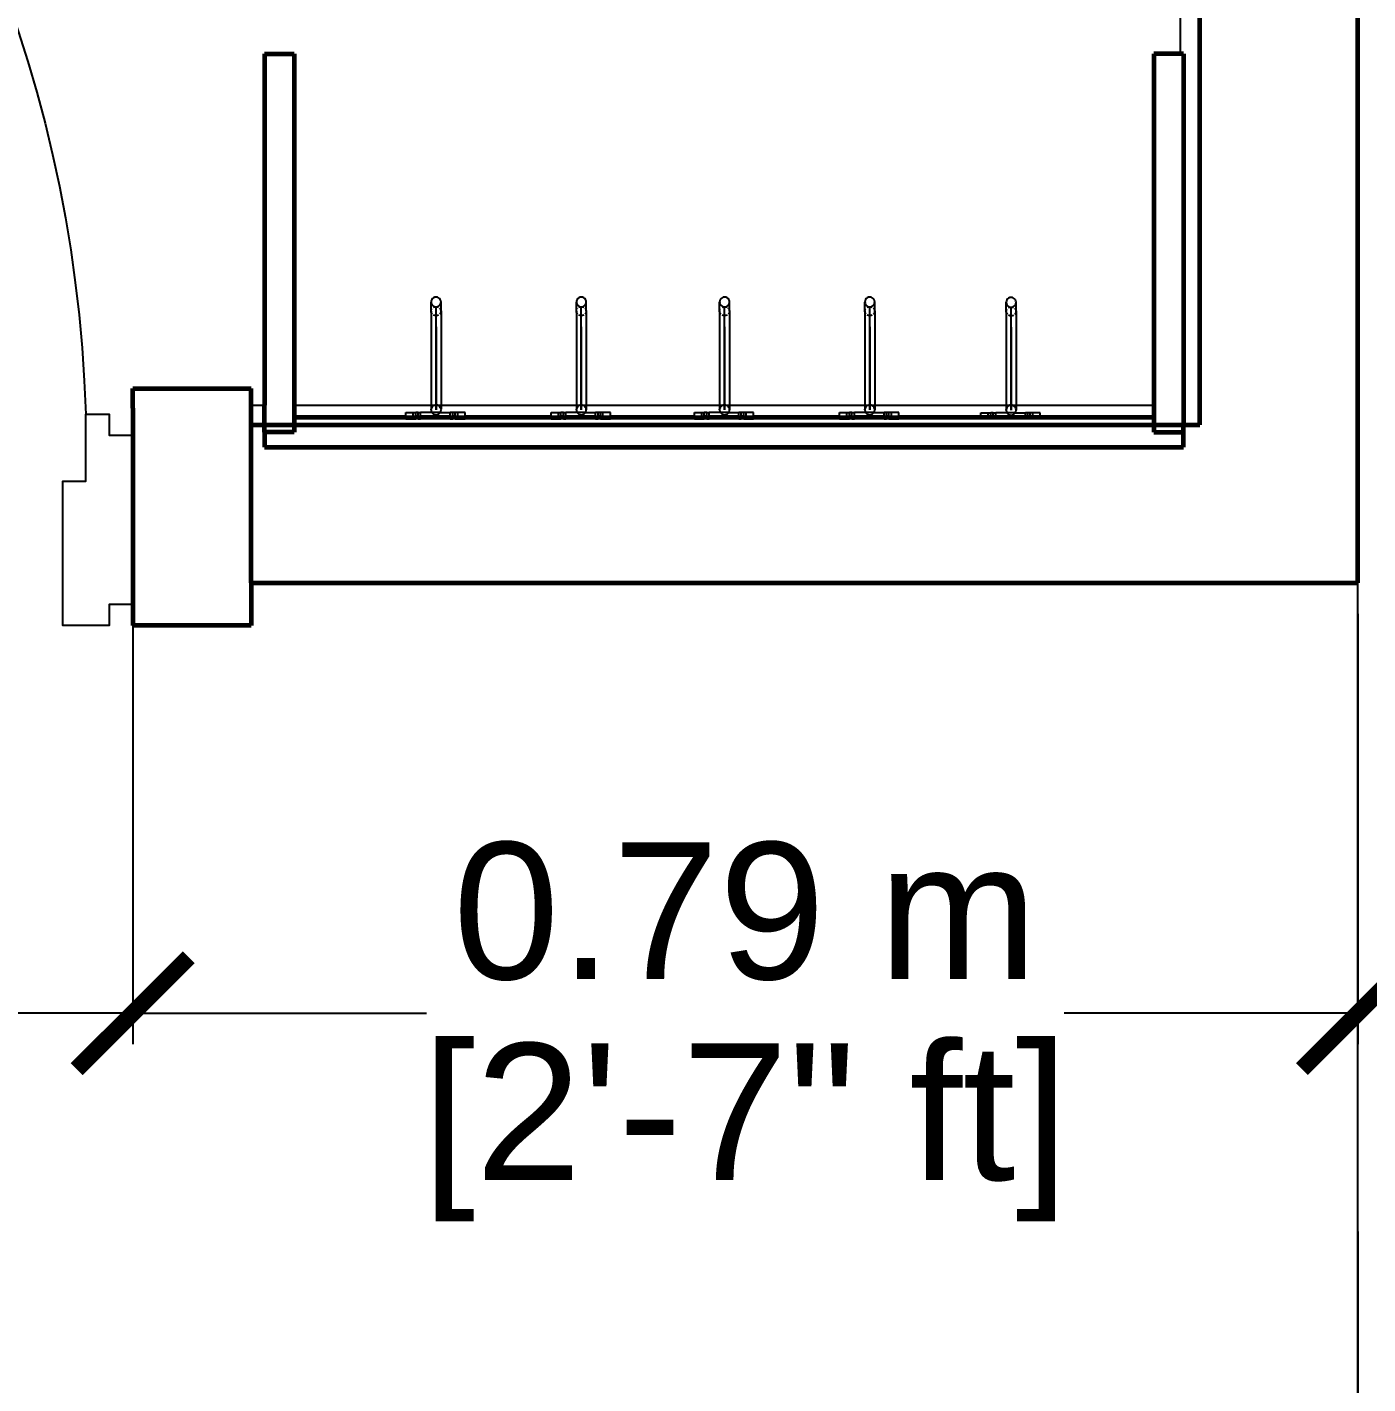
# Model space of a CAD drawing. Header units: metres. Extents: x 12.2 to 77.2, y 18.8 to 35.5.
# Drawn here: x 38.779 to 39.641, y 21.051 to 21.923 of the extents above; entities that cross this region are included whole.
import ezdxf

# ---------------------------------------------------------------- set-up
doc = ezdxf.new("R2010")
doc.units = ezdxf.units.M
doc.layers.get('Defpoints').update_dxf_attribs({"lineweight": 0})
doc.layers.add('0inne_gulv', color=7, linetype='Continuous', lineweight=13)
doc.layers.add('A-WALL', color=250, linetype='Continuous', lineweight=60)
doc.styles.add('TEXTS', font='swissl.ttf')
doc.dimstyles.new('Copy of DIMTEXT', dxfattribs={"dimscale": 0.3, "dimtxt": 0.22, "dimasz": 0.18, "dimexe": 0.05, "dimexo": 0.05, "dimgap": 0.05, "dimtad": 0, "dimzin": 1, "dimdsep": 46, "dimtxsty": 'TEXTS', "dimblk": 'ARCHTICK', "dimcen": 0.1, "dimclrd": 256, "dimclre": 6, "dimclrt": 7, "dimadec": 0, "dimazin": 0, "dimtfac": 0.15, "dimtix": 1, "dimtofl": 0, "dimtmove": 1, "dimatfit": 3, "dimldrblk": 'OPEN', "dimfxl": 1, "dimtolj": 1, "dimtzin": 0, "dimarcsym": 0})

# ---------------------------------------------------------------- blocks, each defined once
blk = doc.blocks.new('*U23')
blk.add_lwpolyline([(33.6, 1124.39, -0.396717), (966.4, 192)], format="xyb")
blk.add_lwpolyline([(1000, 177), (1000, 192), (1000, 192), (1000, 40.94), (1000, 55.94), (983.2, 55.94), (983.2, 40.94), (966.4, 40.94), (966.4, 40.94), (950, 40.94), (950, 144), (966.4, 144), (966.4, 192), (983.2, 192), (983.2, 177)], close=True)
blk = doc.blocks.new('_ArchTick')
at = {"color": 0, "linetype": 'ByBlock', "const_width": 0.15}
blk.add_lwpolyline([(-0.5, -0.5), (0.5, 0.5)], dxfattribs=at)
blk = doc.blocks.new('*D57')
at = {"layer": '0inne_gulv', "color": 6, "lineweight": -2, "transparency": 16777216}
for p, q in [((28.7634, 21.14885), (28.7634, 20.76885)), ((39.6346, 21.14885), (39.6346, 20.76885))]:
    blk.add_line(p, q, dxfattribs=at)
at = {"layer": '0inne_gulv', "lineweight": -2, "transparency": 16777216}
for p, q in [((28.7634, 20.78885), (33.96151, 20.78885)), ((39.6346, 20.78885), (34.43649, 20.78885))]:
    blk.add_line(p, q, dxfattribs=at)
at = {"layer": 'Defpoints', "color": 0, "lineweight": 120, "transparency": 16777216}
for p in [(28.7634, 21.56591), (39.6346, 21.56591), (39.6346, 20.78885)]:
    blk.add_point(p, dxfattribs=at)
at = {"layer": '0inne_gulv', "lineweight": -2, "transparency": 16777216, "xscale": 0.072, "yscale": 0.072, "zscale": 0.072, "rotation": 180}
blk.add_blockref('_ArchTick', (28.7634, 20.78885), dxfattribs=at)
at = {"layer": '0inne_gulv', "lineweight": -2, "transparency": 16777216, "xscale": 0.072, "yscale": 0.072, "zscale": 0.072}
blk.add_blockref('_ArchTick', (39.6346, 20.78885), dxfattribs=at)
at = {"layer": '0inne_gulv', "color": 7, "transparency": 16777216, "char_height": 0.088, "attachment_point": 5, "style": 'TEXTS', "bg_fill": 3, "box_fill_scale": 1.1, "bg_fill_color": 256, "bg_fill_true_color": 13158600, "bg_fill_transparency": 0}
for s, insert in [('\\A1;10.87 m', (34.199, 20.85407)), ('\\A1;[35\'-8" ft]', (34.199, 20.71221))]:
    blk.add_mtext(s, dxfattribs=dict(at, insert=insert))
blk = doc.blocks.new('_Open')
at = {"color": 0, "linetype": 'ByBlock', "lineweight": -2}
for p, q in [((-1, 0.167), (0, 0)), ((-1, -0.167), (0, 0)), ((0, 0), (-1, 0))]:
    blk.add_line(p, q, dxfattribs=at)
blk = doc.blocks.new('*D65')
at = {"layer": '0inne_gulv', "color": 6, "lineweight": -2, "transparency": 16777216}
for p, q in [((38.8472, 21.56059), (38.8472, 21.26927)), ((37.9472, 21.55182), (37.9472, 21.26927))]:
    blk.add_line(p, q, dxfattribs=at)
at = {"layer": '0inne_gulv', "lineweight": -2, "transparency": 16777216}
for p, q in [((37.9472, 21.28927), (38.1552, 21.28927)), ((38.8472, 21.28927), (38.6392, 21.28927))]:
    blk.add_line(p, q, dxfattribs=at)
at = {"layer": 'Defpoints', "color": 0, "transparency": 16777216}
for p in [(38.8472, 21.58059), (37.9472, 21.57182), (38.8472, 21.28927)]:
    blk.add_point(p, dxfattribs=at)
at = {"layer": '0inne_gulv', "lineweight": -2, "transparency": 16777216, "xscale": 0.072, "yscale": 0.072, "zscale": 0.072, "rotation": 180}
blk.add_blockref('_ArchTick', (37.9472, 21.28927), dxfattribs=at)
at = {"layer": '0inne_gulv', "lineweight": -2, "transparency": 16777216, "xscale": 0.072, "yscale": 0.072, "zscale": 0.072}
blk.add_blockref('_ArchTick', (38.8472, 21.28927), dxfattribs=at)
at = {"layer": '0inne_gulv', "color": 7, "transparency": 16777216, "char_height": 0.088, "attachment_point": 5, "style": 'TEXTS', "bg_fill": 3, "box_fill_scale": 1.1, "bg_fill_color": 256, "bg_fill_true_color": 13158600, "bg_fill_transparency": 0}
for s, insert in [('\\A1;0.90 m', (38.3972, 21.3545)), ('\\A1;[2\'-11{\\H0.15x;\\S1/2;}" ft]', (38.3972, 21.21264))]:
    blk.add_mtext(s, dxfattribs=dict(at, insert=insert))
blk = doc.blocks.new('*D66')
at = {"layer": '0inne_gulv', "color": 6, "lineweight": -2, "transparency": 16777216}
for p, q in [((38.8472, 21.56059), (38.8472, 21.26927)), ((39.6346, 21.54591), (39.6346, 21.26927))]:
    blk.add_line(p, q, dxfattribs=at)
at = {"layer": '0inne_gulv', "lineweight": -2, "transparency": 16777216}
for p, q in [((38.8472, 21.28927), (39.03597, 21.28927)), ((39.6346, 21.28927), (39.44583, 21.28927))]:
    blk.add_line(p, q, dxfattribs=at)
at = {"layer": 'Defpoints', "color": 0, "transparency": 16777216}
for p in [(38.8472, 21.58059), (39.6346, 21.56591), (39.6346, 21.28927)]:
    blk.add_point(p, dxfattribs=at)
at = {"layer": '0inne_gulv', "lineweight": -2, "transparency": 16777216, "xscale": 0.072, "yscale": 0.072, "zscale": 0.072, "rotation": 180}
blk.add_blockref('_ArchTick', (38.8472, 21.28927), dxfattribs=at)
at = {"layer": '0inne_gulv', "lineweight": -2, "transparency": 16777216, "xscale": 0.072, "yscale": 0.072, "zscale": 0.072}
blk.add_blockref('_ArchTick', (39.6346, 21.28927), dxfattribs=at)
at = {"layer": '0inne_gulv', "color": 7, "transparency": 16777216, "char_height": 0.088, "attachment_point": 5, "style": 'TEXTS', "bg_fill": 3, "box_fill_scale": 1.1, "bg_fill_color": 256, "bg_fill_true_color": 13158600, "bg_fill_transparency": 0}
for s, insert in [('\\A1;0.79 m', (39.2409, 21.3545)), ('\\A1;[2\'-7" ft]', (39.2409, 21.21264))]:
    blk.add_mtext(s, dxfattribs=dict(at, insert=insert))

msp = doc.modelspace()

# ---------------------------------------------------------------- linework, layer by layer
for p, q in [((39.5203, 29.27481), (39.5203, 21.90594)), ((39.03906, 21.74725), (39.03895, 21.74643)), ((39.03895, 21.74643), (39.03906, 21.74562)), ((39.03895, 21.74057), (39.03895, 21.74643)), ((39.03938, 21.74801), (39.03906, 21.74725)), ((39.03906, 21.74562), (39.03938, 21.74486)), ((39.03988, 21.74866), (39.03938, 21.74801)), ((39.03938, 21.74486), (39.03988, 21.74421)), ((39.04054, 21.74916), (39.03988, 21.74866)), ((39.03988, 21.74421), (39.04054, 21.74371)), ((39.0413, 21.74947), (39.04054, 21.74916)), ((39.04212, 21.74958), (39.0413, 21.74947)), ((39.04295, 21.74947), (39.04212, 21.74958)), ((39.04371, 21.74916), (39.04295, 21.74947)), ((39.04437, 21.74866), (39.04371, 21.74916)), ((39.04371, 21.74371), (39.04437, 21.74421)), ((39.04487, 21.74801), (39.04437, 21.74866)), ((39.04437, 21.74421), (39.04487, 21.74486)), ((39.04519, 21.74725), (39.04487, 21.74801)), ((39.04487, 21.74486), (39.04519, 21.74562)), ((39.0453, 21.74643), (39.04519, 21.74725)), ((39.04519, 21.74562), (39.0453, 21.74643)), ((39.0453, 21.74057), (39.0453, 21.74643)), ((39.13241, 21.74725), (39.1323, 21.74643)), ((39.1323, 21.74643), (39.13241, 21.74562)), ((39.1323, 21.74057), (39.1323, 21.74643)), ((39.13273, 21.74801), (39.13241, 21.74725)), ((39.13241, 21.74562), (39.13273, 21.74486)), ((39.13323, 21.74866), (39.13273, 21.74801)), ((39.13273, 21.74486), (39.13323, 21.74421)), ((39.13389, 21.74916), (39.13323, 21.74866)), ((39.13323, 21.74421), (39.13389, 21.74371)), ((39.13465, 21.74947), (39.13389, 21.74916)), ((39.13548, 21.74958), (39.13465, 21.74947)), ((39.1363, 21.74947), (39.13548, 21.74958)), ((39.13706, 21.74916), (39.1363, 21.74947)), ((39.13772, 21.74866), (39.13706, 21.74916)), ((39.13706, 21.74371), (39.13772, 21.74421)), ((39.13823, 21.74801), (39.13772, 21.74866)), ((39.13772, 21.74421), (39.13823, 21.74486)), ((39.13854, 21.74725), (39.13823, 21.74801)), ((39.13823, 21.74486), (39.13854, 21.74562)), ((39.13865, 21.74643), (39.13854, 21.74725)), ((39.13854, 21.74562), (39.13865, 21.74643)), ((39.13865, 21.74057), (39.13865, 21.74643)), ((39.22448, 21.74725), (39.22438, 21.74643)), ((39.22438, 21.74643), (39.22448, 21.74562)), ((39.22438, 21.74057), (39.22438, 21.74643)), ((39.2248, 21.74801), (39.22448, 21.74725)), ((39.22448, 21.74562), (39.2248, 21.74486)), ((39.22531, 21.74866), (39.2248, 21.74801)), ((39.2248, 21.74486), (39.22531, 21.74421)), ((39.22596, 21.74916), (39.22531, 21.74866)), ((39.22531, 21.74421), (39.22596, 21.74371)), ((39.22673, 21.74947), (39.22596, 21.74916)), ((39.22755, 21.74958), (39.22673, 21.74947)), ((39.22837, 21.74947), (39.22755, 21.74958)), ((39.22914, 21.74916), (39.22837, 21.74947)), ((39.2298, 21.74866), (39.22914, 21.74916)), ((39.22914, 21.74371), (39.2298, 21.74421)), ((39.2303, 21.74801), (39.2298, 21.74866)), ((39.2298, 21.74421), (39.2303, 21.74486)), ((39.23062, 21.74725), (39.2303, 21.74801)), ((39.2303, 21.74486), (39.23062, 21.74562)), ((39.23073, 21.74643), (39.23062, 21.74725)), ((39.23062, 21.74562), (39.23073, 21.74643)), ((39.23073, 21.74057), (39.23073, 21.74643)), ((39.3178, 21.74725), (39.31769, 21.74643)), ((39.31769, 21.74643), (39.3178, 21.74562)), ((39.31769, 21.74057), (39.31769, 21.74643)), ((39.31812, 21.74801), (39.3178, 21.74725)), ((39.3178, 21.74562), (39.31812, 21.74486)), ((39.31862, 21.74866), (39.31812, 21.74801)), ((39.31812, 21.74486), (39.31862, 21.74421)), ((39.31928, 21.74916), (39.31862, 21.74866)), ((39.31862, 21.74421), (39.31928, 21.74371)), ((39.32005, 21.74947), (39.31928, 21.74916)), ((39.32087, 21.74958), (39.32005, 21.74947)), ((39.32169, 21.74947), (39.32087, 21.74958)), ((39.32246, 21.74916), (39.32169, 21.74947)), ((39.32311, 21.74866), (39.32246, 21.74916)), ((39.32246, 21.74371), (39.32311, 21.74421)), ((39.32362, 21.74801), (39.32311, 21.74866)), ((39.32311, 21.74421), (39.32362, 21.74486)), ((39.32394, 21.74725), (39.32362, 21.74801)), ((39.32362, 21.74486), (39.32394, 21.74562)), ((39.32404, 21.74643), (39.32394, 21.74725)), ((39.32394, 21.74562), (39.32404, 21.74643)), ((39.32404, 21.74057), (39.32404, 21.74643)), ((39.40863, 21.74707), (39.40853, 21.74626)), ((39.40853, 21.74626), (39.40863, 21.74545)), ((39.40853, 21.7404), (39.40853, 21.74626)), ((39.40895, 21.74783), (39.40863, 21.74707)), ((39.40863, 21.74545), (39.40895, 21.74469)), ((39.40946, 21.74849), (39.40895, 21.74783)), ((39.40895, 21.74469), (39.40946, 21.74403)), ((39.41011, 21.74899), (39.40946, 21.74849)), ((39.40946, 21.74403), (39.41011, 21.74353)), ((39.41088, 21.7493), (39.41011, 21.74899)), ((39.4117, 21.74941), (39.41088, 21.7493)), ((39.41252, 21.7493), (39.4117, 21.74941)), ((39.41329, 21.74899), (39.41252, 21.7493)), ((39.41395, 21.74849), (39.41329, 21.74899)), ((39.41329, 21.74353), (39.41395, 21.74403)), ((39.41445, 21.74783), (39.41395, 21.74849)), ((39.41395, 21.74403), (39.41445, 21.74469)), ((39.41477, 21.74707), (39.41445, 21.74783)), ((39.41445, 21.74469), (39.41477, 21.74545)), ((39.41488, 21.74626), (39.41477, 21.74707)), ((39.41477, 21.74545), (39.41488, 21.74626)), ((39.41488, 21.7404), (39.41488, 21.74626)), ((39.03895, 21.74057), (39.03906, 21.74132)), ((39.03906, 21.73982), (39.03895, 21.74057)), ((39.03895, 21.74057), (39.03895, 21.68021)), ((39.03906, 21.74132), (39.03923, 21.74171)), ((39.03938, 21.73912), (39.03906, 21.73982)), ((39.03938, 21.74203), (39.03952, 21.7422)), ((39.03988, 21.73852), (39.03938, 21.73912)), ((39.04054, 21.74371), (39.0413, 21.74339)), ((39.04054, 21.74309), (39.0413, 21.74339)), ((39.0413, 21.73776), (39.04054, 21.73805)), ((39.0413, 21.74339), (39.04134, 21.74339)), ((39.04212, 21.73766), (39.0413, 21.73776)), ((39.04134, 21.74339), (39.04212, 21.74328)), ((39.04212, 21.74328), (39.04291, 21.74339)), ((39.04212, 21.74292), (39.04212, 21.74328)), ((39.04212, 21.74129), (39.04212, 21.74292)), ((39.04212, 21.73907), (39.04212, 21.74129)), ((39.04212, 21.73039), (39.04212, 21.74057)), ((39.04212, 21.73628), (39.04212, 21.73907)), ((39.04295, 21.73776), (39.04212, 21.73766)), ((39.04212, 21.73296), (39.04212, 21.73628)), ((39.04291, 21.74339), (39.04295, 21.74339)), ((39.04295, 21.74339), (39.04371, 21.74371)), ((39.04295, 21.74339), (39.04371, 21.74309)), ((39.04371, 21.73805), (39.04295, 21.73776)), ((39.04437, 21.74263), (39.04473, 21.7422)), ((39.04487, 21.73912), (39.04437, 21.73852)), ((39.04487, 21.74203), (39.04519, 21.74132)), ((39.04519, 21.73982), (39.04487, 21.73912)), ((39.0453, 21.74057), (39.04519, 21.73982)), ((39.04525, 21.74092), (39.0453, 21.74057)), ((39.0453, 21.74057), (39.0453, 21.68021)), ((39.1323, 21.74057), (39.13241, 21.74132)), ((39.13241, 21.73982), (39.1323, 21.74057)), ((39.1323, 21.74057), (39.1323, 21.68021)), ((39.13241, 21.74132), (39.13258, 21.74171)), ((39.13273, 21.73912), (39.13241, 21.73982)), ((39.13273, 21.74203), (39.13287, 21.7422)), ((39.13323, 21.73852), (39.13273, 21.73912)), ((39.13389, 21.74371), (39.13465, 21.74339)), ((39.13389, 21.74309), (39.13465, 21.74339)), ((39.13465, 21.73776), (39.13389, 21.73805)), ((39.13465, 21.74339), (39.13469, 21.74339)), ((39.13548, 21.73766), (39.13465, 21.73776)), ((39.13469, 21.74339), (39.13548, 21.74328)), ((39.13548, 21.74328), (39.13626, 21.74339)), ((39.13548, 21.74292), (39.13548, 21.74328)), ((39.13548, 21.74129), (39.13548, 21.74292)), ((39.13548, 21.73907), (39.13548, 21.74129)), ((39.13548, 21.73039), (39.13548, 21.74057)), ((39.13548, 21.73628), (39.13548, 21.73907)), ((39.1363, 21.73776), (39.13548, 21.73766)), ((39.13548, 21.73296), (39.13548, 21.73628)), ((39.13626, 21.74339), (39.1363, 21.74339)), ((39.1363, 21.74339), (39.13706, 21.74371)), ((39.1363, 21.74339), (39.13706, 21.74309)), ((39.13706, 21.73805), (39.1363, 21.73776)), ((39.13772, 21.74263), (39.13808, 21.7422)), ((39.13823, 21.73912), (39.13772, 21.73852)), ((39.13823, 21.74203), (39.13854, 21.74132)), ((39.13854, 21.73982), (39.13823, 21.73912)), ((39.13865, 21.74057), (39.13854, 21.73982)), ((39.1386, 21.74092), (39.13865, 21.74057)), ((39.13865, 21.74057), (39.13865, 21.68021)), ((39.22438, 21.74057), (39.22448, 21.74132)), ((39.22448, 21.73982), (39.22438, 21.74057)), ((39.22438, 21.74057), (39.22438, 21.68021)), ((39.22448, 21.74132), (39.22466, 21.74171)), ((39.2248, 21.73912), (39.22448, 21.73982)), ((39.2248, 21.74203), (39.22495, 21.7422)), ((39.22531, 21.73852), (39.2248, 21.73912)), ((39.22596, 21.74371), (39.22673, 21.74339)), ((39.22596, 21.74309), (39.22673, 21.74339)), ((39.22673, 21.73776), (39.22596, 21.73805)), ((39.22673, 21.74339), (39.22677, 21.74339)), ((39.22755, 21.73766), (39.22673, 21.73776)), ((39.22677, 21.74339), (39.22755, 21.74328)), ((39.22755, 21.74328), (39.22833, 21.74339)), ((39.22755, 21.74292), (39.22755, 21.74328)), ((39.22755, 21.74129), (39.22755, 21.74292)), ((39.22755, 21.73907), (39.22755, 21.74129)), ((39.22755, 21.73039), (39.22755, 21.74057)), ((39.22755, 21.73628), (39.22755, 21.73907)), ((39.22837, 21.73776), (39.22755, 21.73766)), ((39.22755, 21.73296), (39.22755, 21.73628)), ((39.22833, 21.74339), (39.22837, 21.74339)), ((39.22837, 21.74339), (39.22914, 21.74371)), ((39.22837, 21.74339), (39.22914, 21.74309)), ((39.22914, 21.73805), (39.22837, 21.73776)), ((39.2298, 21.74263), (39.23015, 21.7422)), ((39.2303, 21.73912), (39.2298, 21.73852)), ((39.2303, 21.74203), (39.23062, 21.74132)), ((39.23062, 21.73982), (39.2303, 21.73912)), ((39.23073, 21.74057), (39.23062, 21.73982)), ((39.23068, 21.74092), (39.23073, 21.74057)), ((39.23073, 21.74057), (39.23073, 21.68021)), ((39.31769, 21.74057), (39.3178, 21.74132)), ((39.3178, 21.73982), (39.31769, 21.74057)), ((39.31769, 21.74057), (39.31769, 21.68021)), ((39.3178, 21.74132), (39.31798, 21.74171)), ((39.31812, 21.73912), (39.3178, 21.73982)), ((39.31812, 21.74203), (39.31827, 21.7422)), ((39.31862, 21.73852), (39.31812, 21.73912)), ((39.31928, 21.74371), (39.32005, 21.74339)), ((39.31928, 21.74309), (39.32005, 21.74339)), ((39.32005, 21.73776), (39.31928, 21.73805)), ((39.32005, 21.74339), (39.32009, 21.74339)), ((39.32087, 21.73766), (39.32005, 21.73776)), ((39.32009, 21.74339), (39.32087, 21.74328)), ((39.32087, 21.74328), (39.32165, 21.74339)), ((39.32087, 21.74292), (39.32087, 21.74328)), ((39.32087, 21.74129), (39.32087, 21.74292)), ((39.32087, 21.73907), (39.32087, 21.74129)), ((39.32087, 21.73039), (39.32087, 21.74057)), ((39.32087, 21.73628), (39.32087, 21.73907)), ((39.32169, 21.73776), (39.32087, 21.73766)), ((39.32087, 21.73296), (39.32087, 21.73628)), ((39.32165, 21.74339), (39.32169, 21.74339)), ((39.32169, 21.74339), (39.32246, 21.74371)), ((39.32169, 21.74339), (39.32246, 21.74309)), ((39.32246, 21.73805), (39.32169, 21.73776)), ((39.32311, 21.74263), (39.32347, 21.7422)), ((39.32362, 21.73912), (39.32311, 21.73852)), ((39.32362, 21.74203), (39.32394, 21.74132)), ((39.32394, 21.73982), (39.32362, 21.73912)), ((39.32404, 21.74057), (39.32394, 21.73982)), ((39.32399, 21.74092), (39.32404, 21.74057)), ((39.32404, 21.74057), (39.32404, 21.68021)), ((39.40853, 21.7404), (39.40863, 21.74115)), ((39.40863, 21.73965), (39.40853, 21.7404)), ((39.40853, 21.7404), (39.40853, 21.68021)), ((39.40863, 21.74115), (39.40881, 21.74154)), ((39.40895, 21.73895), (39.40863, 21.73965)), ((39.40895, 21.74185), (39.4091, 21.74203)), ((39.40946, 21.73834), (39.40895, 21.73895)), ((39.41011, 21.74353), (39.41088, 21.74322)), ((39.41011, 21.74292), (39.41088, 21.74322)), ((39.41088, 21.73759), (39.41011, 21.73788)), ((39.41088, 21.74322), (39.41092, 21.74321)), ((39.4117, 21.73749), (39.41088, 21.73759)), ((39.41092, 21.74321), (39.4117, 21.74311)), ((39.4117, 21.74311), (39.41248, 21.74321)), ((39.4117, 21.74275), (39.4117, 21.74311)), ((39.4117, 21.74111), (39.4117, 21.74275)), ((39.4117, 21.73889), (39.4117, 21.74111)), ((39.4117, 21.73022), (39.4117, 21.7404)), ((39.4117, 21.73611), (39.4117, 21.73889)), ((39.41252, 21.73759), (39.4117, 21.73749)), ((39.4117, 21.73279), (39.4117, 21.73611)), ((39.41248, 21.74321), (39.41252, 21.74322)), ((39.41252, 21.74322), (39.41329, 21.74353)), ((39.41252, 21.74322), (39.41329, 21.74292)), ((39.41329, 21.73788), (39.41252, 21.73759)), ((39.41395, 21.74246), (39.4143, 21.74203)), ((39.41445, 21.73895), (39.41395, 21.73834)), ((39.41445, 21.74185), (39.41477, 21.74115)), ((39.41477, 21.73965), (39.41445, 21.73895)), ((39.41488, 21.7404), (39.41477, 21.73965)), ((39.41483, 21.74075), (39.41488, 21.7404)), ((39.41488, 21.7404), (39.41488, 21.68021)), ((39.04212, 21.72913), (39.04212, 21.73296)), ((39.04212, 21.73039), (39.04212, 21.72917)), ((39.04212, 21.72917), (39.04212, 21.72772)), ((39.04212, 21.72483), (39.04212, 21.72913)), ((39.04212, 21.72772), (39.04212, 21.72606)), ((39.13548, 21.72913), (39.13548, 21.73296)), ((39.13548, 21.73039), (39.13548, 21.72917)), ((39.13548, 21.72917), (39.13548, 21.72772)), ((39.13548, 21.72483), (39.13548, 21.72913)), ((39.13548, 21.72772), (39.13548, 21.72606)), ((39.22755, 21.72913), (39.22755, 21.73296)), ((39.22755, 21.73039), (39.22755, 21.72917)), ((39.22755, 21.72917), (39.22755, 21.72772)), ((39.22755, 21.72483), (39.22755, 21.72913)), ((39.22755, 21.72772), (39.22755, 21.72606)), ((39.32087, 21.72913), (39.32087, 21.73296)), ((39.32087, 21.73039), (39.32087, 21.72917)), ((39.32087, 21.72917), (39.32087, 21.72772)), ((39.32087, 21.72483), (39.32087, 21.72913)), ((39.32087, 21.72772), (39.32087, 21.72606)), ((39.4117, 21.72896), (39.4117, 21.73279)), ((39.4117, 21.73022), (39.4117, 21.729)), ((39.4117, 21.729), (39.4117, 21.72755)), ((39.4117, 21.72466), (39.4117, 21.72896)), ((39.4117, 21.72755), (39.4117, 21.72588)), ((39.04212, 21.72606), (39.04212, 21.72419)), ((39.04212, 21.7201), (39.04212, 21.72483)), ((39.04212, 21.72419), (39.04212, 21.72213)), ((39.04212, 21.72213), (39.04212, 21.71991)), ((39.04212, 21.71498), (39.04212, 21.7201)), ((39.04212, 21.71991), (39.04212, 21.71754)), ((39.13548, 21.72606), (39.13548, 21.72419)), ((39.13548, 21.7201), (39.13548, 21.72483)), ((39.13548, 21.72419), (39.13548, 21.72213)), ((39.13548, 21.72213), (39.13548, 21.71991)), ((39.13548, 21.71498), (39.13548, 21.7201)), ((39.13548, 21.71991), (39.13548, 21.71754)), ((39.22755, 21.72606), (39.22755, 21.72419)), ((39.22755, 21.7201), (39.22755, 21.72483)), ((39.22755, 21.72419), (39.22755, 21.72213)), ((39.22755, 21.72213), (39.22755, 21.71991)), ((39.22755, 21.71498), (39.22755, 21.7201)), ((39.22755, 21.71991), (39.22755, 21.71754)), ((39.32087, 21.72606), (39.32087, 21.72419)), ((39.32087, 21.7201), (39.32087, 21.72483)), ((39.32087, 21.72419), (39.32087, 21.72213)), ((39.32087, 21.72213), (39.32087, 21.71991)), ((39.32087, 21.71498), (39.32087, 21.7201)), ((39.32087, 21.71991), (39.32087, 21.71754)), ((39.4117, 21.72588), (39.4117, 21.72401)), ((39.4117, 21.71993), (39.4117, 21.72466)), ((39.4117, 21.72401), (39.4117, 21.72196)), ((39.4117, 21.72196), (39.4117, 21.71974)), ((39.4117, 21.7148), (39.4117, 21.71993)), ((39.4117, 21.71974), (39.4117, 21.71737)), ((39.04212, 21.71754), (39.04212, 21.71506)), ((39.04212, 21.71506), (39.04212, 21.71247)), ((39.04212, 21.70951), (39.04212, 21.71498)), ((39.04212, 21.71247), (39.04212, 21.70981)), ((39.04212, 21.70981), (39.04212, 21.70711)), ((39.04212, 21.70375), (39.04212, 21.70951)), ((39.13548, 21.71754), (39.13548, 21.71506)), ((39.13548, 21.71506), (39.13548, 21.71247)), ((39.13548, 21.70951), (39.13548, 21.71498)), ((39.13548, 21.71247), (39.13548, 21.70981)), ((39.13548, 21.70981), (39.13548, 21.70711)), ((39.13548, 21.70375), (39.13548, 21.70951)), ((39.22755, 21.71754), (39.22755, 21.71506)), ((39.22755, 21.71506), (39.22755, 21.71247)), ((39.22755, 21.70951), (39.22755, 21.71498)), ((39.22755, 21.71247), (39.22755, 21.70981)), ((39.22755, 21.70981), (39.22755, 21.70711)), ((39.22755, 21.70375), (39.22755, 21.70951)), ((39.32087, 21.71754), (39.32087, 21.71506)), ((39.32087, 21.71506), (39.32087, 21.71247)), ((39.32087, 21.70951), (39.32087, 21.71498)), ((39.32087, 21.71247), (39.32087, 21.70981)), ((39.32087, 21.70981), (39.32087, 21.70711)), ((39.32087, 21.70375), (39.32087, 21.70951)), ((39.4117, 21.71737), (39.4117, 21.71488)), ((39.4117, 21.71488), (39.4117, 21.7123)), ((39.4117, 21.70934), (39.4117, 21.7148)), ((39.4117, 21.7123), (39.4117, 21.70964)), ((39.4117, 21.70964), (39.4117, 21.70693)), ((39.4117, 21.70358), (39.4117, 21.70934)), ((39.04212, 21.70711), (39.04212, 21.70438)), ((39.04212, 21.70438), (39.04212, 21.70081)), ((39.04212, 21.69775), (39.04212, 21.70375)), ((39.04212, 21.70081), (39.04212, 21.69731)), ((39.13548, 21.70711), (39.13548, 21.70438)), ((39.13548, 21.70438), (39.13548, 21.70081)), ((39.13548, 21.69775), (39.13548, 21.70375)), ((39.13548, 21.70081), (39.13548, 21.69731)), ((39.22755, 21.70711), (39.22755, 21.70438)), ((39.22755, 21.70438), (39.22755, 21.70081)), ((39.22755, 21.69775), (39.22755, 21.70375)), ((39.22755, 21.70081), (39.22755, 21.69731)), ((39.32087, 21.70711), (39.32087, 21.70438)), ((39.32087, 21.70438), (39.32087, 21.70081)), ((39.32087, 21.69775), (39.32087, 21.70375)), ((39.32087, 21.70081), (39.32087, 21.69731)), ((39.4117, 21.70693), (39.4117, 21.7042)), ((39.4117, 21.7042), (39.4117, 21.70063)), ((39.4117, 21.69757), (39.4117, 21.70358)), ((39.4117, 21.70063), (39.4117, 21.69714)), ((39.04212, 21.69775), (39.04212, 21.69927)), ((39.04212, 21.69592), (39.04212, 21.69775)), ((39.04212, 21.69731), (39.04212, 21.69394)), ((39.04212, 21.69276), (39.04212, 21.69592)), ((39.04212, 21.69394), (39.04212, 21.69076)), ((39.04212, 21.68982), (39.04212, 21.69276)), ((39.13548, 21.69775), (39.13548, 21.69927)), ((39.13548, 21.69592), (39.13548, 21.69775)), ((39.13548, 21.69731), (39.13548, 21.69394)), ((39.13548, 21.69276), (39.13548, 21.69592)), ((39.13548, 21.69394), (39.13548, 21.69076)), ((39.13548, 21.68982), (39.13548, 21.69276)), ((39.22755, 21.69775), (39.22755, 21.69927)), ((39.22755, 21.69592), (39.22755, 21.69775)), ((39.22755, 21.69731), (39.22755, 21.69394)), ((39.22755, 21.69276), (39.22755, 21.69592)), ((39.22755, 21.69394), (39.22755, 21.69076)), ((39.22755, 21.68982), (39.22755, 21.69276)), ((39.32087, 21.69775), (39.32087, 21.69927)), ((39.32087, 21.69592), (39.32087, 21.69775)), ((39.32087, 21.69731), (39.32087, 21.69394)), ((39.32087, 21.69276), (39.32087, 21.69592)), ((39.32087, 21.69394), (39.32087, 21.69076)), ((39.32087, 21.68982), (39.32087, 21.69276)), ((39.4117, 21.69757), (39.4117, 21.69909)), ((39.4117, 21.69575), (39.4117, 21.69757)), ((39.4117, 21.69714), (39.4117, 21.69377)), ((39.4117, 21.69259), (39.4117, 21.69575)), ((39.4117, 21.69377), (39.4117, 21.69059)), ((39.4117, 21.68965), (39.4117, 21.69259)), ((39.04212, 21.69076), (39.04212, 21.68782)), ((39.04212, 21.68712), (39.04212, 21.68982)), ((39.04212, 21.68782), (39.04212, 21.68516)), ((39.04212, 21.6847), (39.04212, 21.68712)), ((39.04212, 21.68516), (39.04212, 21.68282)), ((39.04212, 21.68258), (39.04212, 21.6847)), ((39.13548, 21.69076), (39.13548, 21.68782)), ((39.13548, 21.68712), (39.13548, 21.68982)), ((39.13548, 21.68782), (39.13548, 21.68516)), ((39.13548, 21.6847), (39.13548, 21.68712)), ((39.13548, 21.68516), (39.13548, 21.68282)), ((39.13548, 21.68258), (39.13548, 21.6847)), ((39.22755, 21.69076), (39.22755, 21.68782)), ((39.22755, 21.68712), (39.22755, 21.68982)), ((39.22755, 21.68782), (39.22755, 21.68516)), ((39.22755, 21.6847), (39.22755, 21.68712)), ((39.22755, 21.68516), (39.22755, 21.68282)), ((39.22755, 21.68258), (39.22755, 21.6847)), ((39.32087, 21.69076), (39.32087, 21.68782)), ((39.32087, 21.68712), (39.32087, 21.68982)), ((39.32087, 21.68782), (39.32087, 21.68516)), ((39.32087, 21.6847), (39.32087, 21.68712)), ((39.32087, 21.68516), (39.32087, 21.68282)), ((39.32087, 21.68258), (39.32087, 21.6847)), ((39.4117, 21.69059), (39.4117, 21.68765)), ((39.4117, 21.68695), (39.4117, 21.68965)), ((39.4117, 21.68765), (39.4117, 21.68499)), ((39.4117, 21.68453), (39.4117, 21.68695)), ((39.4117, 21.68499), (39.4117, 21.68265)), ((39.4117, 21.6824), (39.4117, 21.68453)), ((38.92396, 21.68021), (38.9319, 21.68021)), ((38.92396, 21.66751), (38.92396, 21.68021)), ((38.95095, 21.68021), (39.03895, 21.68021)), ((39.0227, 21.67227), (39.0227, 21.67545)), ((39.0227, 21.67545), (39.02746, 21.67545)), ((39.02746, 21.67227), (39.02746, 21.67545)), ((39.02746, 21.67545), (39.02905, 21.67545)), ((39.02905, 21.67227), (39.02905, 21.67545)), ((39.03064, 21.67545), (39.02905, 21.67545)), ((39.03064, 21.67227), (39.03064, 21.67545)), ((39.03064, 21.67545), (39.03223, 21.67545)), ((39.03223, 21.67227), (39.03223, 21.67545)), ((39.03944, 21.67545), (39.03223, 21.67545)), ((39.03895, 21.68021), (39.0413, 21.68019)), ((39.03895, 21.68021), (39.03895, 21.67748)), ((39.03906, 21.67797), (39.03895, 21.67748)), ((39.03895, 21.67715), (39.03895, 21.67748)), ((39.03895, 21.67715), (39.03906, 21.67633)), ((39.03906, 21.67633), (39.03938, 21.67554)), ((39.03938, 21.67871), (39.03919, 21.67826)), ((39.03988, 21.67937), (39.03938, 21.67871)), ((39.03938, 21.67554), (39.03944, 21.67545)), ((39.03944, 21.67545), (39.03988, 21.67488)), ((39.04481, 21.67545), (39.03944, 21.67545)), ((39.04054, 21.67988), (39.03988, 21.67937)), ((39.03988, 21.67488), (39.04054, 21.67438)), ((39.0413, 21.68019), (39.04054, 21.67988)), ((39.04054, 21.67438), (39.0413, 21.67406)), ((39.04144, 21.68021), (39.0413, 21.68019)), ((39.04212, 21.6803), (39.04144, 21.68021)), ((39.04144, 21.68021), (39.04281, 21.68021)), ((39.04212, 21.68282), (39.04212, 21.68085)), ((39.04212, 21.68078), (39.04212, 21.68258)), ((39.04212, 21.68085), (39.04212, 21.67928)), ((39.04212, 21.67932), (39.04212, 21.68078)), ((39.04281, 21.68021), (39.04212, 21.6803)), ((39.04212, 21.67822), (39.04212, 21.67932)), ((39.04212, 21.67928), (39.04212, 21.67812)), ((39.04212, 21.67748), (39.04212, 21.67822)), ((39.04212, 21.67812), (39.04212, 21.67741)), ((39.04212, 21.67713), (39.04212, 21.67748)), ((39.04212, 21.67741), (39.04212, 21.67715)), ((39.04295, 21.68019), (39.04281, 21.68021)), ((39.04295, 21.68019), (39.0453, 21.68021)), ((39.04371, 21.67988), (39.04295, 21.68019)), ((39.04295, 21.67406), (39.04371, 21.67438)), ((39.04437, 21.67937), (39.04371, 21.67988)), ((39.04371, 21.67438), (39.04437, 21.67488)), ((39.04487, 21.67871), (39.04437, 21.67937)), ((39.04437, 21.67488), (39.04481, 21.67545)), ((39.04481, 21.67545), (39.04487, 21.67554)), ((39.04481, 21.67545), (39.05128, 21.67545)), ((39.04519, 21.67795), (39.04487, 21.67871)), ((39.04487, 21.67554), (39.04519, 21.6763)), ((39.0453, 21.67748), (39.04519, 21.67795)), ((39.04519, 21.6763), (39.0453, 21.67713)), ((39.04528, 21.67731), (39.0453, 21.67741)), ((39.04528, 21.67731), (39.0453, 21.67713)), ((39.0453, 21.68021), (39.1323, 21.68021)), ((39.0453, 21.68021), (39.0453, 21.67748)), ((39.0453, 21.67741), (39.0453, 21.67748)), ((39.05128, 21.67227), (39.05128, 21.67545)), ((39.05286, 21.67545), (39.05128, 21.67545)), ((39.05286, 21.67227), (39.05286, 21.67545)), ((39.05445, 21.67545), (39.05286, 21.67545)), ((39.05445, 21.67227), (39.05445, 21.67545)), ((39.05604, 21.67545), (39.05445, 21.67545)), ((39.05604, 21.67227), (39.05604, 21.67545)), ((39.0608, 21.67545), (39.05604, 21.67545)), ((39.0608, 21.67227), (39.0608, 21.67545)), ((39.11605, 21.67227), (39.11605, 21.67545)), ((39.11605, 21.67545), (39.12081, 21.67545)), ((39.12081, 21.67227), (39.12081, 21.67545)), ((39.12081, 21.67545), (39.1224, 21.67545)), ((39.1224, 21.67227), (39.1224, 21.67545)), ((39.12399, 21.67545), (39.1224, 21.67545)), ((39.12399, 21.67227), (39.12399, 21.67545)), ((39.12399, 21.67545), (39.12558, 21.67545)), ((39.12558, 21.67227), (39.12558, 21.67545)), ((39.13279, 21.67545), (39.12558, 21.67545)), ((39.1323, 21.68021), (39.13465, 21.68019)), ((39.1323, 21.68021), (39.1323, 21.67748)), ((39.13241, 21.67797), (39.1323, 21.67748)), ((39.1323, 21.67715), (39.1323, 21.67748)), ((39.1323, 21.67715), (39.13241, 21.67633)), ((39.13241, 21.67633), (39.13273, 21.67554)), ((39.13273, 21.67871), (39.13254, 21.67826)), ((39.13323, 21.67937), (39.13273, 21.67871)), ((39.13273, 21.67554), (39.13279, 21.67545)), ((39.13279, 21.67545), (39.13323, 21.67488)), ((39.13816, 21.67545), (39.13279, 21.67545)), ((39.13389, 21.67988), (39.13323, 21.67937)), ((39.13323, 21.67488), (39.13389, 21.67438)), ((39.13465, 21.68019), (39.13389, 21.67988)), ((39.13389, 21.67438), (39.13465, 21.67406)), ((39.13479, 21.68021), (39.13465, 21.68019)), ((39.13548, 21.6803), (39.13479, 21.68021)), ((39.13479, 21.68021), (39.13616, 21.68021)), ((39.13548, 21.68282), (39.13548, 21.68085)), ((39.13548, 21.68078), (39.13548, 21.68258)), ((39.13548, 21.68085), (39.13548, 21.67928)), ((39.13548, 21.67932), (39.13548, 21.68078)), ((39.13616, 21.68021), (39.13548, 21.6803)), ((39.13548, 21.67822), (39.13548, 21.67932)), ((39.13548, 21.67928), (39.13548, 21.67812)), ((39.13548, 21.67748), (39.13548, 21.67822)), ((39.13548, 21.67812), (39.13548, 21.67741)), ((39.13548, 21.67713), (39.13548, 21.67748)), ((39.13548, 21.67741), (39.13548, 21.67715)), ((39.1363, 21.68019), (39.13616, 21.68021)), ((39.1363, 21.68019), (39.13865, 21.68021)), ((39.13706, 21.67988), (39.1363, 21.68019)), ((39.1363, 21.67406), (39.13706, 21.67438)), ((39.13772, 21.67937), (39.13706, 21.67988)), ((39.13706, 21.67438), (39.13772, 21.67488)), ((39.13823, 21.67871), (39.13772, 21.67937)), ((39.13772, 21.67488), (39.13816, 21.67545)), ((39.13816, 21.67545), (39.13823, 21.67554)), ((39.13816, 21.67545), (39.14463, 21.67545)), ((39.13854, 21.67795), (39.13823, 21.67871)), ((39.13823, 21.67554), (39.13854, 21.6763)), ((39.13865, 21.67748), (39.13854, 21.67795)), ((39.13854, 21.6763), (39.13865, 21.67713)), ((39.13863, 21.67731), (39.13865, 21.67741)), ((39.13863, 21.67731), (39.13865, 21.67713)), ((39.13865, 21.68021), (39.22438, 21.68021)), ((39.13865, 21.68021), (39.13865, 21.67748)), ((39.13865, 21.67741), (39.13865, 21.67748)), ((39.14463, 21.67227), (39.14463, 21.67545)), ((39.14621, 21.67545), (39.14463, 21.67545)), ((39.14621, 21.67227), (39.14621, 21.67545)), ((39.1478, 21.67545), (39.14621, 21.67545)), ((39.1478, 21.67227), (39.1478, 21.67545)), ((39.14939, 21.67545), (39.1478, 21.67545)), ((39.14939, 21.67227), (39.14939, 21.67545)), ((39.15415, 21.67545), (39.14939, 21.67545)), ((39.15415, 21.67227), (39.15415, 21.67545)), ((39.20813, 21.67227), (39.20813, 21.67545)), ((39.20813, 21.67545), (39.21289, 21.67545)), ((39.21289, 21.67227), (39.21289, 21.67545)), ((39.21289, 21.67545), (39.21448, 21.67545)), ((39.21448, 21.67227), (39.21448, 21.67545)), ((39.21606, 21.67545), (39.21448, 21.67545)), ((39.21606, 21.67227), (39.21606, 21.67545)), ((39.21606, 21.67545), (39.21765, 21.67545)), ((39.21765, 21.67227), (39.21765, 21.67545)), ((39.22487, 21.67545), (39.21765, 21.67545)), ((39.22438, 21.68021), (39.22673, 21.68019)), ((39.22438, 21.68021), (39.22438, 21.67748)), ((39.22448, 21.67797), (39.22438, 21.67748)), ((39.22438, 21.67715), (39.22438, 21.67748)), ((39.22438, 21.67715), (39.22448, 21.67633)), ((39.22448, 21.67633), (39.2248, 21.67554)), ((39.2248, 21.67871), (39.22461, 21.67826)), ((39.22531, 21.67937), (39.2248, 21.67871)), ((39.2248, 21.67554), (39.22487, 21.67545)), ((39.22487, 21.67545), (39.22531, 21.67488)), ((39.23023, 21.67545), (39.22487, 21.67545)), ((39.22596, 21.67988), (39.22531, 21.67937)), ((39.22531, 21.67488), (39.22596, 21.67438)), ((39.22673, 21.68019), (39.22596, 21.67988)), ((39.22596, 21.67438), (39.22673, 21.67406)), ((39.22687, 21.68021), (39.22673, 21.68019)), ((39.22755, 21.6803), (39.22687, 21.68021)), ((39.22687, 21.68021), (39.22823, 21.68021)), ((39.22755, 21.68282), (39.22755, 21.68085)), ((39.22755, 21.68078), (39.22755, 21.68258)), ((39.22755, 21.68085), (39.22755, 21.67928)), ((39.22755, 21.67932), (39.22755, 21.68078)), ((39.22823, 21.68021), (39.22755, 21.6803)), ((39.22755, 21.67822), (39.22755, 21.67932)), ((39.22755, 21.67928), (39.22755, 21.67812)), ((39.22755, 21.67748), (39.22755, 21.67822)), ((39.22755, 21.67812), (39.22755, 21.67741)), ((39.22755, 21.67713), (39.22755, 21.67748)), ((39.22755, 21.67741), (39.22755, 21.67715)), ((39.22837, 21.68019), (39.22823, 21.68021)), ((39.22837, 21.68019), (39.23073, 21.68021)), ((39.22914, 21.67988), (39.22837, 21.68019)), ((39.22837, 21.67406), (39.22914, 21.67438)), ((39.2298, 21.67937), (39.22914, 21.67988)), ((39.22914, 21.67438), (39.2298, 21.67488)), ((39.2303, 21.67871), (39.2298, 21.67937)), ((39.2298, 21.67488), (39.23023, 21.67545)), ((39.23023, 21.67545), (39.2303, 21.67554)), ((39.23023, 21.67545), (39.2367, 21.67545)), ((39.23062, 21.67795), (39.2303, 21.67871)), ((39.2303, 21.67554), (39.23062, 21.6763)), ((39.23073, 21.67748), (39.23062, 21.67795)), ((39.23062, 21.6763), (39.23073, 21.67713)), ((39.2307, 21.67731), (39.23073, 21.67741)), ((39.2307, 21.67731), (39.23073, 21.67713)), ((39.23073, 21.68021), (39.31769, 21.68021)), ((39.23073, 21.68021), (39.23073, 21.67748)), ((39.23073, 21.67741), (39.23073, 21.67748)), ((39.2367, 21.67227), (39.2367, 21.67545)), ((39.23829, 21.67545), (39.2367, 21.67545)), ((39.23829, 21.67227), (39.23829, 21.67545)), ((39.23988, 21.67545), (39.23829, 21.67545)), ((39.23988, 21.67227), (39.23988, 21.67545)), ((39.24146, 21.67545), (39.23988, 21.67545)), ((39.24146, 21.67227), (39.24146, 21.67545)), ((39.24623, 21.67545), (39.24146, 21.67545)), ((39.24623, 21.67227), (39.24623, 21.67545)), ((39.30145, 21.67227), (39.30145, 21.67545)), ((39.30145, 21.67545), (39.30621, 21.67545)), ((39.30621, 21.67227), (39.30621, 21.67545)), ((39.30621, 21.67545), (39.3078, 21.67545)), ((39.3078, 21.67227), (39.3078, 21.67545)), ((39.30938, 21.67545), (39.3078, 21.67545)), ((39.30938, 21.67227), (39.30938, 21.67545)), ((39.30938, 21.67545), (39.31097, 21.67545)), ((39.31097, 21.67227), (39.31097, 21.67545)), ((39.31819, 21.67545), (39.31097, 21.67545)), ((39.31769, 21.68021), (39.32005, 21.68019)), ((39.31769, 21.68021), (39.31769, 21.67748)), ((39.3178, 21.67797), (39.31769, 21.67748)), ((39.31769, 21.67715), (39.31769, 21.67748)), ((39.31769, 21.67715), (39.3178, 21.67633)), ((39.3178, 21.67633), (39.31812, 21.67554)), ((39.31812, 21.67871), (39.31793, 21.67826)), ((39.31862, 21.67937), (39.31812, 21.67871)), ((39.31812, 21.67554), (39.31819, 21.67545)), ((39.31819, 21.67545), (39.31862, 21.67488)), ((39.32355, 21.67545), (39.31819, 21.67545)), ((39.31928, 21.67988), (39.31862, 21.67937)), ((39.31862, 21.67488), (39.31928, 21.67438)), ((39.32005, 21.68019), (39.31928, 21.67988)), ((39.31928, 21.67438), (39.32005, 21.67406)), ((39.32019, 21.68021), (39.32005, 21.68019)), ((39.32087, 21.6803), (39.32019, 21.68021)), ((39.32019, 21.68021), (39.32155, 21.68021)), ((39.32087, 21.68282), (39.32087, 21.68085)), ((39.32087, 21.68078), (39.32087, 21.68258)), ((39.32087, 21.68085), (39.32087, 21.67928)), ((39.32087, 21.67932), (39.32087, 21.68078)), ((39.32155, 21.68021), (39.32087, 21.6803)), ((39.32087, 21.67822), (39.32087, 21.67932)), ((39.32087, 21.67928), (39.32087, 21.67812)), ((39.32087, 21.67748), (39.32087, 21.67822)), ((39.32087, 21.67812), (39.32087, 21.67741)), ((39.32087, 21.67713), (39.32087, 21.67748)), ((39.32087, 21.67741), (39.32087, 21.67715)), ((39.32169, 21.68019), (39.32155, 21.68021)), ((39.32169, 21.68019), (39.32404, 21.68021)), ((39.32246, 21.67988), (39.32169, 21.68019)), ((39.32169, 21.67406), (39.32246, 21.67438)), ((39.32311, 21.67937), (39.32246, 21.67988)), ((39.32246, 21.67438), (39.32311, 21.67488)), ((39.32362, 21.67871), (39.32311, 21.67937)), ((39.32311, 21.67488), (39.32355, 21.67545)), ((39.32355, 21.67545), (39.32362, 21.67554)), ((39.32355, 21.67545), (39.33002, 21.67545)), ((39.32394, 21.67795), (39.32362, 21.67871)), ((39.32362, 21.67554), (39.32394, 21.6763)), ((39.32404, 21.67748), (39.32394, 21.67795)), ((39.32394, 21.6763), (39.32404, 21.67713)), ((39.32402, 21.67731), (39.32404, 21.67741)), ((39.32402, 21.67731), (39.32404, 21.67713)), ((39.32404, 21.68021), (39.40853, 21.68021)), ((39.32404, 21.68021), (39.32404, 21.67748)), ((39.32404, 21.67741), (39.32404, 21.67748)), ((39.33002, 21.67227), (39.33002, 21.67545)), ((39.33161, 21.67545), (39.33002, 21.67545)), ((39.33161, 21.67227), (39.33161, 21.67545)), ((39.3332, 21.67545), (39.33161, 21.67545)), ((39.3332, 21.67227), (39.3332, 21.67545)), ((39.33478, 21.67545), (39.3332, 21.67545)), ((39.33478, 21.67227), (39.33478, 21.67545)), ((39.33955, 21.67545), (39.33478, 21.67545)), ((39.33955, 21.67227), (39.33955, 21.67545)), ((39.39228, 21.67227), (39.39228, 21.67528)), ((39.39228, 21.67528), (39.39704, 21.67528)), ((39.39704, 21.67227), (39.39704, 21.67528)), ((39.39704, 21.67528), (39.39863, 21.67528)), ((39.39863, 21.67227), (39.39863, 21.67528)), ((39.40021, 21.67528), (39.39863, 21.67528)), ((39.40021, 21.67227), (39.40021, 21.67528)), ((39.40021, 21.67528), (39.4018, 21.67528)), ((39.4018, 21.67227), (39.4018, 21.67528)), ((39.40902, 21.67528), (39.4018, 21.67528)), ((39.40853, 21.68021), (39.40989, 21.68021)), ((39.40853, 21.68021), (39.40853, 21.67731)), ((39.40863, 21.6778), (39.40853, 21.67731)), ((39.40853, 21.67698), (39.40853, 21.67731)), ((39.40853, 21.67698), (39.40863, 21.67615)), ((39.40863, 21.67615), (39.40895, 21.67537)), ((39.40895, 21.67854), (39.40876, 21.67808)), ((39.40946, 21.6792), (39.40895, 21.67854)), ((39.40895, 21.67537), (39.40902, 21.67528)), ((39.40902, 21.67528), (39.40946, 21.67471)), ((39.41438, 21.67528), (39.40902, 21.67528)), ((39.41011, 21.6797), (39.40946, 21.6792)), ((39.40946, 21.67471), (39.41011, 21.6742)), ((39.41011, 21.68021), (39.41329, 21.68021)), ((39.41088, 21.68002), (39.41011, 21.6797)), ((39.41011, 21.6742), (39.41088, 21.67389)), ((39.4117, 21.68013), (39.41088, 21.68002)), ((39.4117, 21.68265), (39.4117, 21.68068)), ((39.4117, 21.6806), (39.4117, 21.6824)), ((39.4117, 21.68068), (39.4117, 21.67911)), ((39.4117, 21.67915), (39.4117, 21.6806)), ((39.41252, 21.68002), (39.4117, 21.68013)), ((39.4117, 21.67805), (39.4117, 21.67915)), ((39.4117, 21.67911), (39.4117, 21.67795)), ((39.4117, 21.67731), (39.4117, 21.67805)), ((39.4117, 21.67795), (39.4117, 21.67724)), ((39.4117, 21.67695), (39.4117, 21.67731)), ((39.4117, 21.67724), (39.4117, 21.67698)), ((39.41329, 21.6797), (39.41252, 21.68002)), ((39.41252, 21.67389), (39.41329, 21.6742)), ((39.41395, 21.6792), (39.41329, 21.6797)), ((39.41329, 21.6742), (39.41395, 21.67471)), ((39.41351, 21.68021), (39.41488, 21.68021)), ((39.41445, 21.67854), (39.41395, 21.6792)), ((39.41395, 21.67471), (39.41438, 21.67528)), ((39.41438, 21.67528), (39.41445, 21.67537)), ((39.41438, 21.67528), (39.42085, 21.67528)), ((39.41477, 21.67778), (39.41445, 21.67854)), ((39.41445, 21.67537), (39.41477, 21.67613)), ((39.41488, 21.67731), (39.41477, 21.67778)), ((39.41477, 21.67613), (39.41488, 21.67695)), ((39.41485, 21.67713), (39.41488, 21.67724)), ((39.41485, 21.67713), (39.41488, 21.67695)), ((39.41488, 21.68021), (39.5034, 21.68021)), ((39.41488, 21.68021), (39.41488, 21.67731)), ((39.41488, 21.67724), (39.41488, 21.67731)), ((39.42085, 21.67227), (39.42085, 21.67528)), ((39.42244, 21.67528), (39.42085, 21.67528)), ((39.42244, 21.67227), (39.42244, 21.67528)), ((39.42403, 21.67528), (39.42244, 21.67528)), ((39.42403, 21.67227), (39.42403, 21.67528)), ((39.42561, 21.67528), (39.42403, 21.67528)), ((39.42561, 21.67227), (39.42561, 21.67528)), ((39.43038, 21.67528), (39.42561, 21.67528)), ((39.43038, 21.67227), (39.43038, 21.67528)), ((39.0413, 21.67406), (39.04212, 21.67395)), ((39.04212, 21.67395), (39.04295, 21.67406)), ((39.13465, 21.67406), (39.13548, 21.67395)), ((39.13548, 21.67395), (39.1363, 21.67406)), ((39.22673, 21.67406), (39.22755, 21.67395)), ((39.22755, 21.67395), (39.22837, 21.67406)), ((39.32005, 21.67406), (39.32087, 21.67395)), ((39.32087, 21.67395), (39.32169, 21.67406)), ((39.39228, 21.6721), (39.39228, 21.67227)), ((39.39228, 21.6721), (39.39704, 21.6721)), ((39.39704, 21.6721), (39.39704, 21.67227)), ((39.39704, 21.6721), (39.39863, 21.6721)), ((39.39863, 21.6721), (39.39863, 21.67227)), ((39.40021, 21.6721), (39.39863, 21.6721)), ((39.40021, 21.6721), (39.40021, 21.67227)), ((39.40021, 21.6721), (39.4018, 21.6721)), ((39.4018, 21.6721), (39.4018, 21.67227)), ((39.42085, 21.6721), (39.4018, 21.6721)), ((39.41088, 21.67389), (39.4117, 21.67378)), ((39.4117, 21.67378), (39.41252, 21.67389)), ((39.42085, 21.6721), (39.42085, 21.67227)), ((39.42085, 21.6721), (39.42244, 21.6721)), ((39.42244, 21.6721), (39.42244, 21.67227)), ((39.42403, 21.6721), (39.42244, 21.6721)), ((39.42403, 21.6721), (39.42403, 21.67227)), ((39.42403, 21.6721), (39.42561, 21.6721)), ((39.42561, 21.6721), (39.42561, 21.67227)), ((39.42561, 21.6721), (39.43038, 21.6721)), ((39.43038, 21.6721), (39.43038, 21.67227)), ((39.6346, 20.81661), (39.6346, 21.56591))]:
    msp.add_line(p, q)
at = {"layer": 'A-WALL'}
for p, q in [((39.6346, 21.56591), (39.6346, 29.38911)), ((39.533, 21.66751), (39.533, 29.28751)), ((38.9319, 21.90594), (38.95095, 21.90594)), ((38.9319, 21.90594), (38.9319, 21.68021)), ((38.95095, 21.90594), (38.95095, 21.75694)), ((39.5203, 21.90594), (39.5034, 21.90594)), ((39.5034, 21.90594), (39.5034, 21.68021)), ((39.52245, 21.90594), (39.5203, 21.90594)), ((39.52245, 21.90594), (39.52245, 21.66751)), ((38.95095, 21.75694), (38.95095, 21.73769)), ((38.95095, 21.73769), (38.95095, 21.68021)), ((38.8472, 21.69081), (38.9234, 21.69081)), ((38.8472, 21.68129), (38.8472, 21.69081)), ((38.9234, 21.66751), (38.9234, 21.69081)), ((38.8472, 21.67811), (38.8472, 21.68129)), ((38.8472, 21.67811), (38.8472, 21.66751)), ((38.9319, 21.66751), (38.9319, 21.68021)), ((38.95095, 21.68021), (38.95095, 21.67227)), ((39.5034, 21.68021), (39.5034, 21.67227)), ((38.8472, 21.66751), (38.8472, 21.55111)), ((38.9234, 21.66751), (38.92396, 21.66751)), ((38.9234, 21.66541), (38.9234, 21.66751)), ((38.92396, 21.66751), (38.9319, 21.66751)), ((38.9319, 21.66275), (38.9319, 21.66751)), ((38.9319, 21.66751), (38.95095, 21.66751)), ((38.95095, 21.67227), (38.95095, 21.66751)), ((39.0227, 21.67227), (38.95095, 21.67227)), ((38.95095, 21.66751), (38.95095, 21.66275)), ((38.95095, 21.66751), (39.5034, 21.66751)), ((39.0227, 21.67227), (39.02746, 21.67227)), ((39.02746, 21.67227), (39.02905, 21.67227)), ((39.03064, 21.67227), (39.02905, 21.67227)), ((39.03064, 21.67227), (39.03223, 21.67227)), ((39.05128, 21.67227), (39.03223, 21.67227)), ((39.05128, 21.67227), (39.05286, 21.67227)), ((39.05445, 21.67227), (39.05286, 21.67227)), ((39.05445, 21.67227), (39.05604, 21.67227)), ((39.05604, 21.67227), (39.0608, 21.67227)), ((39.11605, 21.67227), (39.0608, 21.67227)), ((39.11605, 21.67227), (39.12081, 21.67227)), ((39.12081, 21.67227), (39.1224, 21.67227)), ((39.12399, 21.67227), (39.1224, 21.67227)), ((39.12399, 21.67227), (39.12558, 21.67227)), ((39.14463, 21.67227), (39.12558, 21.67227)), ((39.14463, 21.67227), (39.14621, 21.67227)), ((39.1478, 21.67227), (39.14621, 21.67227)), ((39.1478, 21.67227), (39.14939, 21.67227)), ((39.14939, 21.67227), (39.15415, 21.67227)), ((39.20813, 21.67227), (39.15415, 21.67227)), ((39.20813, 21.67227), (39.21289, 21.67227)), ((39.21289, 21.67227), (39.21448, 21.67227)), ((39.21606, 21.67227), (39.21448, 21.67227)), ((39.21606, 21.67227), (39.21765, 21.67227)), ((39.2367, 21.67227), (39.21765, 21.67227)), ((39.2367, 21.67227), (39.23829, 21.67227)), ((39.23988, 21.67227), (39.23829, 21.67227)), ((39.23988, 21.67227), (39.24146, 21.67227)), ((39.24146, 21.67227), (39.24623, 21.67227)), ((39.30145, 21.67227), (39.24623, 21.67227)), ((39.30145, 21.67227), (39.30621, 21.67227)), ((39.30621, 21.67227), (39.3078, 21.67227)), ((39.30938, 21.67227), (39.3078, 21.67227)), ((39.30938, 21.67227), (39.31097, 21.67227)), ((39.33002, 21.67227), (39.31097, 21.67227)), ((39.33002, 21.67227), (39.33161, 21.67227)), ((39.3332, 21.67227), (39.33161, 21.67227)), ((39.3332, 21.67227), (39.33478, 21.67227)), ((39.33478, 21.67227), (39.33955, 21.67227)), ((39.39228, 21.67227), (39.33955, 21.67227)), ((39.39704, 21.67227), (39.39228, 21.67227)), ((39.39863, 21.67227), (39.39704, 21.67227)), ((39.40021, 21.67227), (39.39863, 21.67227)), ((39.4018, 21.67227), (39.40021, 21.67227)), ((39.42085, 21.67227), (39.4018, 21.67227)), ((39.42244, 21.67227), (39.42085, 21.67227)), ((39.42403, 21.67227), (39.42244, 21.67227)), ((39.42561, 21.67227), (39.42403, 21.67227)), ((39.43038, 21.67227), (39.42561, 21.67227)), ((39.5034, 21.67227), (39.43038, 21.67227)), ((39.5034, 21.67227), (39.5034, 21.66751)), ((39.5034, 21.66751), (39.5034, 21.66275)), ((39.5034, 21.66751), (39.52245, 21.66751)), ((39.52245, 21.66751), (39.533, 21.66751)), ((39.52245, 21.66275), (39.52245, 21.66751)), ((38.9234, 21.56591), (38.9234, 21.66541)), ((38.95095, 21.66275), (38.9319, 21.66275)), ((38.9319, 21.66275), (38.9319, 21.65322)), ((39.5034, 21.66275), (39.52245, 21.66275)), ((39.52245, 21.65322), (39.52245, 21.66275)), ((38.9319, 21.65322), (39.52245, 21.65322)), ((38.9234, 21.56591), (39.6346, 21.56591)), ((38.9234, 21.56591), (38.9234, 21.53841)), ((38.8472, 21.55111), (38.8472, 21.54476)), ((38.8472, 21.54476), (38.8472, 21.53841)), ((38.9234, 21.53841), (38.8472, 21.53841))]:
    msp.add_line(p, q, dxfattribs=at)

# ---------------------------------------------------------------- block references
at = {"xscale": 0.0009000000000045201, "yscale": 0.0009000000000045201, "zscale": 0.0009000000000045201}
msp.add_blockref('*U23', (37.9472, 21.50157), dxfattribs=at)

# ---------------------------------------------------------------- next in the draw order: dimensions: what is measured, and where the dimension line sits
at = {"layer": '0inne_gulv'}
dim = msp.add_linear_dim(base=(39.6346, 20.78885), p1=(28.7634, 21.56591), p2=(39.6346, 21.56591), dimstyle='Copy of DIMTEXT', override={"dimscale": 0.4, "dimpost": ' m\\X', "dimfxl": 0.9, "dimfxlon": 1, "dimtfill": 1}, dxfattribs=at)
dim.commit()
dim.dimension.update_dxf_attribs({"geometry": '*D57', "text_midpoint": (34.199, 20.78885)})

# ---------------------------------------------------------------- next in the draw order: dimensions: what is measured, and where the dimension line sits
dim = msp.add_linear_dim(base=(38.8472, 21.28927), p1=(37.9472, 21.57182), p2=(38.8472, 21.58059), dimstyle='Copy of DIMTEXT', override={"dimscale": 0.4, "dimpost": ' m\\X', "dimfxl": 0.9, "dimfxlon": 1, "dimtfill": 1}, dxfattribs=at)
dim.commit()
dim.dimension.update_dxf_attribs({"geometry": '*D65', "text_midpoint": (38.3972, 21.28927)})

# ---------------------------------------------------------------- next in the draw order: dimensions: what is measured, and where the dimension line sits
dim = msp.add_linear_dim(base=(39.6346, 21.28927), p1=(38.8472, 21.58059), p2=(39.6346, 21.56591), dimstyle='Copy of DIMTEXT', override={"dimscale": 0.4, "dimpost": ' m\\X', "dimfxl": 0.9, "dimfxlon": 1, "dimtfill": 1}, dxfattribs=at)
dim.commit()
dim.dimension.update_dxf_attribs({"geometry": '*D66', "text_midpoint": (39.2409, 21.28927)})

doc.saveas('drawing.dxf')
